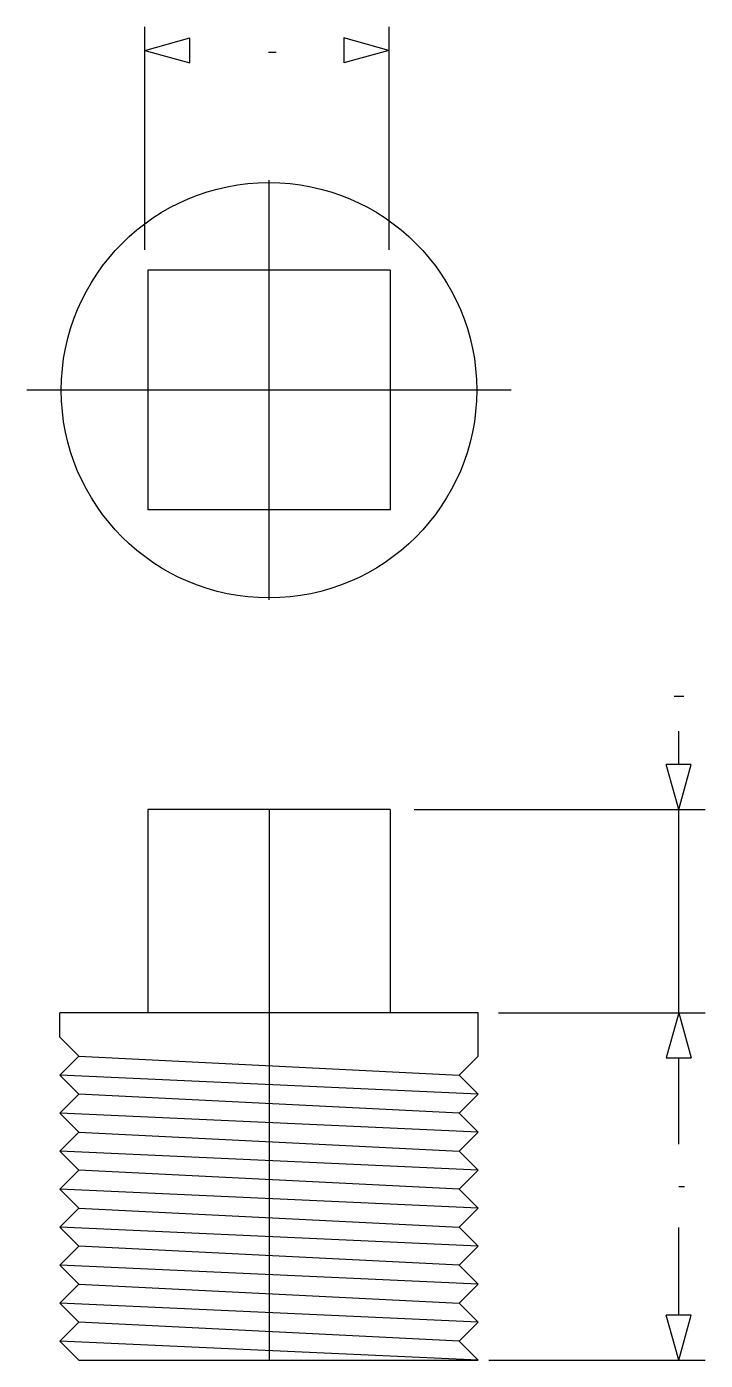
# Model space of a CAD drawing. Extents: x 757 to 1114, y 278 to 980.
import ezdxf

# ---------------------------------------------------------------- set-up
doc = ezdxf.new("R2010")
doc.units = 0
doc.header["$MEASUREMENT"] = 0
doc.layers.add('1', color=7, linetype='CONTINUOUS')

msp = doc.modelspace()

# ---------------------------------------------------------------- linework, layer by layer
at = {"layer": '1', "color": 3, "linetype": 'Continuous'}
for p, q in [((819.38, 862.33), (819.39, 979.82)), ((947.75, 979.81), (947.75, 862.32)), ((819.39, 967.33), (843.1, 973.89)), ((843.1, 960.77), (843.1, 973.89)), ((947.75, 967.33), (924.04, 973.89)), ((924.04, 973.89), (924.04, 960.77)), ((819.39, 967.33), (843.1, 960.77)), ((947.75, 967.33), (924.04, 960.77)), ((1100.25, 591.61), (1100.25, 609.1)), ((1100.25, 567.9), (1093.69, 591.61)), ((1106.81, 591.61), (1093.69, 591.61)), ((1100.25, 567.9), (1106.81, 591.61)), ((961.07, 567.9), (1114.26, 567.9)), ((1100.25, 460.88), (1100.25, 567.9)), ((1005.47, 460.88), (1114.26, 460.88)), ((1100.25, 460.88), (1093.69, 437.17)), ((1100.25, 460.88), (1106.81, 437.17)), ((1093.69, 437.17), (1106.81, 437.17)), ((1100.25, 391.67), (1100.25, 437.17)), ((1100.25, 301.68), (1100.25, 347.88)), ((1100.25, 277.96), (1093.69, 301.68)), ((1106.81, 301.68), (1093.69, 301.68)), ((1100.25, 277.96), (1106.81, 301.68)), ((1000.44, 277.96), (1114.26, 277.96))]:
    msp.add_line(p, q, dxfattribs=at)
at = {"layer": '1', "color": 5, "linetype": 'Continuous'}
for p, q in [((884.41, 966.32), (888.41, 966.32)), ((1097.94, 627.54), (1102.94, 627.54)), ((1100.25, 369.42), (1103.25, 369.42))]:
    msp.add_line(p, q, dxfattribs=at)
at = {"layer": '1', "color": 4, "linetype": 'Continuous'}
for p, q in [((884.67, 898.99), (884.67, 678.18)), ((1012.15, 788.59), (757.19, 788.59)), ((884.69, 567.9), (884.69, 277.96)), ((994.69, 417.96), (774.69, 427.96)), ((994.69, 397.96), (774.69, 407.96)), ((994.69, 377.96), (774.69, 387.96)), ((994.69, 357.96), (774.69, 367.96)), ((994.69, 337.96), (774.69, 347.96)), ((994.69, 317.96), (774.69, 327.96)), ((994.69, 297.96), (774.69, 307.96)), ((994.69, 277.96), (774.69, 287.96))]:
    msp.add_line(p, q, dxfattribs=at)
at = {"layer": '1', "color": 7, "linetype": 'Continuous'}
for p, q in [((948.44, 851.59), (820.96, 851.59)), ((820.96, 851.59), (820.96, 725.59)), ((948.44, 851.59), (948.44, 725.59)), ((948.44, 725.59), (820.96, 725.59)), ((820.96, 567.9), (820.96, 460.88)), ((948.44, 567.9), (820.96, 567.9)), ((948.44, 567.9), (948.44, 460.88)), ((774.69, 447.96), (774.69, 460.88)), ((994.69, 460.88), (774.69, 460.88)), ((994.69, 437.96), (994.69, 460.88)), ((774.69, 447.96), (784.69, 437.96)), ((784.69, 437.96), (774.69, 427.96)), ((784.69, 437.96), (984.69, 427.96)), ((994.69, 437.96), (984.69, 427.96)), ((774.69, 427.96), (784.69, 417.96)), ((984.69, 427.96), (994.69, 417.96)), ((784.69, 417.96), (774.69, 407.96)), ((984.69, 407.96), (784.69, 417.96)), ((994.69, 417.96), (984.69, 407.96)), ((774.69, 407.96), (784.69, 397.96)), ((984.69, 407.96), (994.69, 397.96)), ((784.69, 397.96), (774.69, 387.96)), ((784.69, 397.96), (984.69, 387.96)), ((994.69, 397.96), (984.69, 387.96)), ((774.69, 387.96), (784.69, 377.96)), ((984.69, 387.96), (994.69, 377.96)), ((784.69, 377.96), (774.69, 367.96)), ((984.69, 367.96), (784.69, 377.96)), ((994.69, 377.96), (984.69, 367.96)), ((774.69, 367.96), (784.69, 357.96)), ((984.69, 367.96), (994.69, 357.96)), ((784.69, 357.96), (774.69, 347.96)), ((784.69, 357.96), (984.69, 347.96)), ((994.69, 357.96), (984.69, 347.96)), ((774.69, 347.96), (784.69, 337.96)), ((984.69, 347.96), (994.69, 337.96)), ((784.69, 337.96), (774.69, 327.96)), ((984.69, 327.96), (784.69, 337.96)), ((994.69, 337.96), (984.69, 327.96)), ((774.69, 327.96), (784.69, 317.96)), ((984.69, 327.96), (994.69, 317.96)), ((784.69, 317.96), (774.69, 307.96)), ((784.69, 317.96), (984.69, 307.96)), ((994.69, 317.96), (984.69, 307.96)), ((774.69, 307.96), (784.69, 297.96)), ((984.69, 307.96), (994.69, 297.96)), ((784.69, 297.96), (774.69, 287.96)), ((984.69, 287.96), (784.69, 297.96)), ((994.69, 297.96), (984.69, 287.96)), ((774.69, 287.96), (784.69, 277.96)), ((984.69, 287.96), (994.69, 277.96)), ((784.69, 277.96), (994.69, 277.96))]:
    msp.add_line(p, q, dxfattribs=at)
msp.add_circle((884.69, 788.5), 109.3, dxfattribs=at)

doc.saveas('drawing.dxf')
